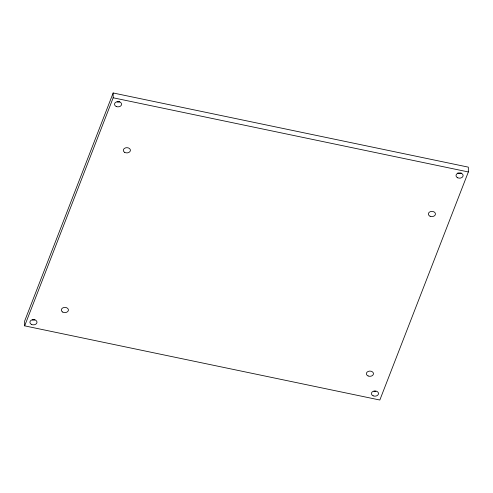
<?xml version="1.0" encoding="UTF-8"?>
<svg xmlns="http://www.w3.org/2000/svg" width="493" height="493" viewBox="0 0 493 493"><rect width="100%" height="100%" fill="white"/><g stroke="black" fill="none" stroke-linecap="round" stroke-linejoin="round"><path stroke-width="0.74" d="M113.162 92.98L24.65 321.048L24.668 325.855L379.838 400.02L468.35 171.952L468.332 167.145L113.162 92.98L113.18 97.787L24.668 325.855M113.18 97.787L468.35 171.952M119.762 101.718A3.55 2.613 -0.2 0 1 117.063 101.952M461.282 173.031A3.55 2.613 -0.2 0 1 457.732 173M375.808 391.288A3.55 2.613 -0.2 0 1 373.965 391.269M34.935 319.809A3.55 2.613 -0.2 0 1 32.224 319.902M62.629 312.026A3.55 2.613 -0.2 0 0 68.385 310.424A3.55 2.613 -0.2 0 0 63.628 307.558A3.55 2.613 -0.2 0 0 62.629 312.026M124.686 152.355A3.55 2.613 -0.2 0 0 130.386 150.642A3.55 2.613 -0.2 0 0 125.524 147.869A3.55 2.613 -0.2 0 0 124.686 152.355M368.123 375.962A3.55 2.613 -0.2 0 0 373.472 373.712A3.55 2.613 -0.2 0 0 368.166 371.432A3.55 2.613 -0.2 0 0 368.123 375.962M430.075 216.23A3.55 2.613 -0.2 0 0 435.455 214.024A3.55 2.613 -0.2 0 0 430.179 211.707A3.55 2.613 -0.2 0 0 430.075 216.23M31.416 324.394A3.55 2.613 -0.2 0 0 36.987 322.471A3.55 2.613 -0.2 0 0 31.946 319.883A3.55 2.613 -0.2 0 0 31.416 324.394M116.231 106.488A3.55 2.613 -0.2 0 0 121.605 104.282A3.55 2.613 -0.2 0 0 116.33 101.965A3.55 2.613 -0.2 0 0 116.231 106.488M457.744 177.807A3.55 2.613 -0.2 0 0 463.118 175.594A3.55 2.613 -0.2 0 0 457.837 173.277A3.55 2.613 -0.2 0 0 457.744 177.807M373.133 395.811A3.55 2.613 -0.2 0 0 378.513 393.599A3.55 2.613 -0.2 0 0 373.238 391.282A3.55 2.613 -0.2 0 0 373.133 395.811"/></g></svg>
